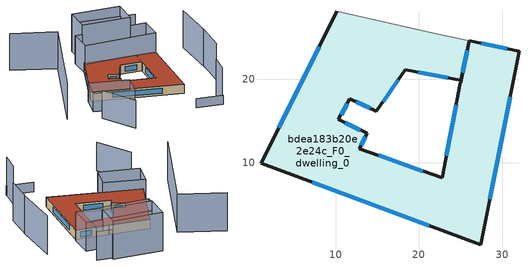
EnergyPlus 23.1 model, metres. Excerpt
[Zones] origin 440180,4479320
bdea183b20e2e24c_F0_dwelling_0
 floor ground (EU_floor_Construction): 32.02,23.34 27.41,0.13 1.04,9.91 10.15,28.17 22.34,25.39 26.02,24.61 25.02,19.89 18.35,21.14 14.89,16.14 11.72,17.65 10.34,15.18 13.79,13.52 12.86,11.67 22.79,8.16 24.99,19.59 25.01,19.59 26.07,24.6 z0
 wall outside (EU_wall_Construction): 25.01,19.59 24.99,19.59 22.79,8.16 12.86,11.67 13.79,13.52 10.34,15.18 11.72,17.65 14.89,16.14 18.35,21.14 25.02,19.89 26.02,24.61 / 25.01,19.59 26.07,24.6 / 10.15,28.17 1.04,9.91 27.41,0.13 32.02,23.34 26.07,24.6 z0:3
 wall adiabatic (EU_wall_Construction): 26.02,24.61 22.34,25.39 10.15,28.17 z0:3
 window (EU_Window_Construction): 19.91,20.85 23.46,20.19 / 15.7,17.31 17.54,19.97 / 12.46,17.3 14.15,16.5 / 10.66,15.76 11.39,17.07 / 12.98,13.91 11.15,14.79 / 13.08,12.11 13.57,13.09 / 20.47,8.98 15.19,10.85 / 24.48,16.92 23.31,10.84 / 25.26,20.76 25.82,23.43 / 30.63,23.64 27.46,24.31 / 28.49,5.57 30.94,17.91 / 7.21,7.62 21.23,2.42 / 8.02,23.89 3.17,14.19 / 25.26,21 25.79,23.51 z0.7:2.3
 roof outside (EU_roof_Construction): 27.41,0.13 32.02,23.34 26.07,24.6 25.01,19.59 24.99,19.59 22.79,8.16 12.86,11.67 13.79,13.52 10.34,15.18 11.72,17.65 14.89,16.14 18.35,21.14 25.02,19.89 26.02,24.61 22.34,25.39 10.15,28.17 1.04,9.91 z3
shading: 42.22,12.18 43.96,26.98 / 40.32,2.9 42.31,13.11 / 32.82,-12.45 34.44,-6.43 / -7.73,40.91 4.85,34.34 / 4.85,34.34 -11.44,3.11 / 28.43,31.69 13.4,34.29 / 13.4,34.29 14.81,42.43 / 14.81,42.43 29.84,39.83 / 29.84,39.83 28.43,31.69 z0:12; 34.21,38.04 17.12,41.98 / -2.27,-1.75 2.49,-12.63 / 11.12,34.63 33.51,31.27 / 33.51,31.27 32.4,23.89 / 32.4,23.89 10.01,27.25 / 10.01,27.25 11.12,34.63 z0:9; 25.06,-10.43 33.05,-12.51 z0:3; 0.34,10.17 12.04,5.84 / 12.04,5.84 9.54,-0.91 / 9.54,-0.91 -2.16,3.42 / -2.16,3.42 0.34,10.17 z0:6
[Building]
EU S2 Campaign: North Axis=0; Terrain=City; Solar Distribution=FullExterior
[Site:Location]
Madrid: Latitude=40.5; Longitude=-3.5; Time Zone=1; Elevation=609
[SizingPeriod:WeatherFileDays]
AnnualSizingPeriod: Begin Month=1; Begin Day of Month=1; End Month=12; End Day of Month=31; Day of Week for Start Day=Monday; Use Weather File Daylight Saving Period=No; Use Weather File Rain and Snow Indicators=No
[MATERIAL]
EU_InternalMass_Material: Roughness=MediumRough; Thickness=0.1; Conductivity=1; Density=1800; Specific Heat=900; Thermal Absorptance=0.9; Solar Absorptance=0.7; Visible Absorptance=0.7
[MATERIAL:NOMASS] Roughness=MediumRough; Thermal Absorptance=0.9; Solar Absorptance=0.7; Visible Absorptance=0.7
Name | Thermal Resistance
EU_wall_NoMass | 0.419739
EU_roof_NoMass | 0.352165
EU_floor_NoMass | 0.608284
[WINDOWMATERIAL:SIMPLEGLAZINGSYSTEM]
EU_Window_SimpleGlazing: UFactor=4.8352; Solar Heat Gain Coefficient=0.85; Visible Transmittance=0.85
[CONSTRUCTION]
EU_wall_Construction: EU_wall_NoMass
EU_roof_Construction: EU_roof_NoMass
EU_floor_Construction: EU_floor_NoMass
EU_InternalMass_Construction: EU_InternalMass_Material
EU_Window_Construction: EU_Window_SimpleGlazing
[ZONE]
bdea183b20e2e24c_F0_dwelling_0: Type=1; Multiplier=1; Ceiling Height=autocalculate; Volume=1316.37; Floor Area=autocalculate; Part of Total Floor Area=Yes
[INTERNALMASS]
bdea183b20e2e24c_F0_dwelling_0_EU_InternalMass: Construction=EU_InternalMass_Construction; Zone or ZoneList=bdea183b20e2e24c_F0_dwelling_0; Surface Area=438.788
[OTHEREQUIPMENT]
EU_Step8_InternalGain_bdea183b20e2e24c_F0_dwelling_0_f000: Fuel Type=Electricity; Zone or ZoneList or Space or SpaceList=bdea183b20e2e24c_F0_dwelling_0; Schedule=EU_Step8_GainSchedule_bdea183b20e2e24c_F0_dwelling_0_f000; Design Level Calculation Method=Watts/Area; Power per Zone Floor Area=1; Fraction Latent=0; Fraction Radiant=0; Fraction Lost=0; Carbon Dioxide Generation Rate=0; EndUse Subcategory=EU_Step8_InternalGains
[ZONEVENTILATION:DESIGNFLOWRATE]
EU_ConstantAir_bdea183b20e2e24c_F0_dwelling_0: Zone or ZoneList or Space or SpaceList=bdea183b20e2e24c_F0_dwelling_0; Schedule=EU_AlwaysOn; Design Flow Rate Calculation Method=AirChanges/Hour; Air Changes per Hour=0.703302; Ventilation Type=Natural; Fan Pressure Rise=0; Fan Total Efficiency=1; Constant Term Coefficient=1; Temperature Term Coefficient=0; Velocity Term Coefficient=0; Velocity Squared Term Coefficient=0; Minimum Indoor Temperature=-100; Maximum Indoor Temperature=100; Delta Temperature=-100; Minimum Outdoor Temperature=-100; Maximum Outdoor Temperature=100; Maximum Wind Speed=40
[HVACTEMPLATE:THERMOSTAT]
EU_HeatOnly_bdea183b20e2e24c_F0_dwelling_0: Constant Heating Setpoint=20; Constant Cooling Setpoint=50
[HVACTEMPLATE:ZONE:IDEALLOADSAIRSYSTEM]
bdea183b20e2e24c_F0_dwelling_0: Template Thermostat=EU_HeatOnly_bdea183b20e2e24c_F0_dwelling_0; System Availability Schedule=EU_AlwaysOn; Maximum Heating Supply Air Temperature=50; Minimum Cooling Supply Air Temperature=13; Maximum Heating Supply Air Humidity Ratio=0.0156; Minimum Cooling Supply Air Humidity Ratio=0.0077; Heating Limit=NoLimit; Cooling Limit=NoLimit; Heating Availability Schedule=EU_AlwaysOn; Cooling Availability Schedule=EU_CoolingOff; Dehumidification Control Type=ConstantSensibleHeatRatio; Cooling Sensible Heat Ratio=0.7; Dehumidification Setpoint=60; Humidification Control Type=None; Humidification Setpoint=30; Outdoor Air Method=None; Outdoor Air Flow Rate per Person=0.00944; Outdoor Air Flow Rate per Zone Floor Area=0; Outdoor Air Flow Rate per Zone=0; Demand Controlled Ventilation Type=None; Outdoor Air Economizer Type=NoEconomizer; Heat Recovery Type=None; Sensible Heat Recovery Effectiveness=0.7; Latent Heat Recovery Effectiveness=0.65
[SIZING:ZONE]
bdea183b20e2e24c_F0_dwelling_0: Zone Cooling Design Supply Air Temperature Input Method=SupplyAirTemperature; Zone Cooling Design Supply Air Temperature=13; Zone Heating Design Supply Air Temperature Input Method=SupplyAirTemperature; Zone Heating Design Supply Air Temperature=50; Zone Cooling Design Supply Air Humidity Ratio=0.008; Zone Heating Design Supply Air Humidity Ratio=0.008; Cooling Design Air Flow Method=DesignDay; Cooling Design Air Flow Rate=0; Cooling Minimum Air Flow per Zone Floor Area=0.000762; Cooling Minimum Air Flow=0; Cooling Minimum Air Flow Fraction=0.2; Heating Design Air Flow Method=DesignDay; Heating Design Air Flow Rate=0; Heating Maximum Air Flow per Zone Floor Area=0.002032; Heating Maximum Air Flow=0.141576; Heating Maximum Air Flow Fraction=0.3; Account for Dedicated Outdoor Air System=No; Dedicated Outdoor Air System Control Strategy=NeutralSupplyAir; Dedicated Outdoor Air Low Setpoint Temperature for Design=autosize; Dedicated Outdoor Air High Setpoint Temperature for Design=autosize; Zone Load Sizing Method=Sensible Load Only No Latent Load; Zone Latent Cooling Design Supply Air Humidity Ratio Input Method=HumidityRatioDifference; Zone Cooling Design Supply Air Humidity Ratio Difference=0.005; Zone Latent Heating Design Supply Air Humidity Ratio Input Method=HumidityRatioDifference; Zone Humidification Design Supply Air Humidity Ratio Difference=0.005
[SCHEDULE:CONSTANT]
Name | Hourly Value
EU_AlwaysOn | 1
EU_CoolingOff | 0
[SCHEDULE:FILE]
EU_Step8_GainSchedule_bdea183b20e2e24c_F0_dwelling_0_f000: File=../../schedules/bdea183b20e2e24c/bdea183b20e2e24c_F0_dwelling_0_f000_gain.csv; Column Number=1; Rows to Skip at Top=0; Number of Hours of Data=8760; Column Separator=Comma; Interpolate to Timestep=No; Minutes per Item=60; Adjust Schedule for Daylight Savings=Yes
